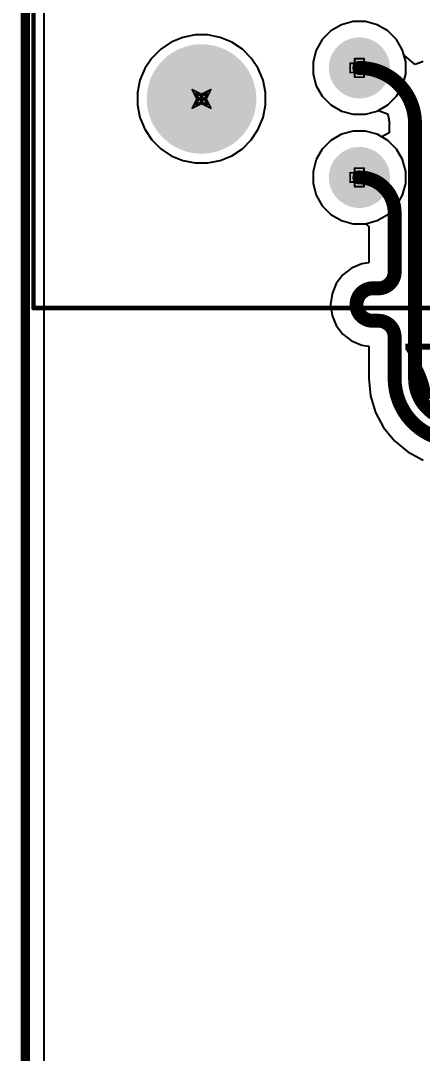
# Model space of a CAD drawing. Header units: inches. Extents: x 0 to 289, y 0 to 168.
# Drawn here: x -0.13 to 10.87, y 37.78 to 66.07 of the extents above; entities that cross this region are included whole.
import ezdxf

# ---------------------------------------------------------------- set-up
doc = ezdxf.new("R2010")
doc.units = ezdxf.units.IN
for name, color, linetype in [('Board Outline', 216, 'Continuous'), ('Bottom Layer', 5, 'Continuous'), ('Bottom Overlay', 54, 'Continuous'), ('Bottom Solder', 6, 'Continuous'), ('Dimension', 6, 'Continuous'), ('Drill Drawing', 1, 'Continuous'), ('Multi-Layer', 9, 'Continuous'), ('Pad Holes', 156, 'Continuous'), ('Top Layer', 1, 'Continuous'), ('Top Solder', 216, 'Continuous')]:
    doc.layers.add(name, color=color, linetype=linetype)
doc.styles.add('Arial', font='', dxfattribs={"height": 0.2})
doc.styles.get('Arial').set_extended_font_data('Arial')

# ---------------------------------------------------------------- blocks, each defined once
blk = doc.blocks.new('0430450800_B_52')
at = {"layer": 'Bottom Layer'}
h = blk.add_hatch(color=5, dxfattribs=at)
edge = h.paths.add_edge_path()
edge.add_arc((-4.5, -0.66), 0.76, 0, 360)
h = blk.add_hatch(color=5, dxfattribs=at)
edge = h.paths.add_edge_path()
edge.add_arc((-1.5, -0.66), 0.76, 0, 360)
h = blk.add_hatch(color=5, dxfattribs=at)
edge = h.paths.add_edge_path()
edge.add_arc((1.5, -0.66), 0.76, 0, 360)
blk.add_hatch(color=5, dxfattribs=at).paths.add_polyline_path([(3.74, 0.1), (5.26, 0.1), (5.26, -1.42), (3.74, -1.42)])
h = blk.add_hatch(color=5, dxfattribs=at)
edge = h.paths.add_edge_path()
edge.add_arc((-4.5, -3.66), 0.76, 0, 360)
h = blk.add_hatch(color=5, dxfattribs=at)
edge = h.paths.add_edge_path()
edge.add_arc((-1.5, -3.66), 0.76, 0, 360)
h = blk.add_hatch(color=5, dxfattribs=at)
edge = h.paths.add_edge_path()
edge.add_arc((1.5, -3.66), 0.76, 0, 360)
h = blk.add_hatch(color=5, dxfattribs=at)
edge = h.paths.add_edge_path()
edge.add_arc((4.5, -3.66), 0.76, 0, 360)
at = {"layer": 'Bottom Solder'}
h = blk.add_hatch(color=6, dxfattribs=at)
edge = h.paths.add_edge_path()
edge.add_arc((-2.35, 3.66), 0.0762, 0, 360)
h = blk.add_hatch(color=6, dxfattribs=at)
edge = h.paths.add_edge_path()
edge.add_arc((2.35, 3.66), 0.0762, 0, 360)
h = blk.add_hatch(color=6, dxfattribs=at)
edge = h.paths.add_edge_path()
edge.add_arc((-4.5, -0.66), 0.836, 0, 360)
h = blk.add_hatch(color=6, dxfattribs=at)
edge = h.paths.add_edge_path()
edge.add_arc((-1.5, -0.66), 0.836, 0, 360)
h = blk.add_hatch(color=6, dxfattribs=at)
edge = h.paths.add_edge_path()
edge.add_arc((1.5, -0.66), 0.836, 0, 360)
blk.add_hatch(color=6, dxfattribs=at).paths.add_polyline_path([(3.664, 0.176), (5.336, 0.176), (5.336, -1.496), (3.664, -1.496)])
h = blk.add_hatch(color=6, dxfattribs=at)
edge = h.paths.add_edge_path()
edge.add_arc((-4.5, -3.66), 0.836, 0, 360)
h = blk.add_hatch(color=6, dxfattribs=at)
edge = h.paths.add_edge_path()
edge.add_arc((-1.5, -3.66), 0.836, 0, 360)
h = blk.add_hatch(color=6, dxfattribs=at)
edge = h.paths.add_edge_path()
edge.add_arc((1.5, -3.66), 0.836, 0, 360)
h = blk.add_hatch(color=6, dxfattribs=at)
edge = h.paths.add_edge_path()
edge.add_arc((4.5, -3.66), 0.836, 0, 360)
at = {"layer": 'Multi-Layer'}
h = blk.add_hatch(color=9, dxfattribs=at)
edge = h.paths.add_edge_path()
edge.add_arc((-4.5, -0.66), 0.76, 0, 360)
h = blk.add_hatch(color=9, dxfattribs=at)
edge = h.paths.add_edge_path()
edge.add_arc((-1.5, -0.66), 0.76, 0, 360)
h = blk.add_hatch(color=9, dxfattribs=at)
edge = h.paths.add_edge_path()
edge.add_arc((1.5, -0.66), 0.76, 0, 360)
blk.add_hatch(color=9, dxfattribs=at).paths.add_polyline_path([(3.74, 0.1), (5.26, 0.1), (5.26, -1.42), (3.74, -1.42)])
h = blk.add_hatch(color=9, dxfattribs=at)
edge = h.paths.add_edge_path()
edge.add_arc((-4.5, -3.66), 0.76, 0, 360)
h = blk.add_hatch(color=9, dxfattribs=at)
edge = h.paths.add_edge_path()
edge.add_arc((-1.5, -3.66), 0.76, 0, 360)
h = blk.add_hatch(color=9, dxfattribs=at)
edge = h.paths.add_edge_path()
edge.add_arc((1.5, -3.66), 0.76, 0, 360)
h = blk.add_hatch(color=9, dxfattribs=at)
edge = h.paths.add_edge_path()
edge.add_arc((4.5, -3.66), 0.76, 0, 360)
at = {"layer": 'Pad Holes'}
h = blk.add_hatch(color=7, dxfattribs=at)
edge = h.paths.add_edge_path()
edge.add_arc((-2.35, 3.66), 1.5, 0, 360)
h = blk.add_hatch(color=7, dxfattribs=at)
edge = h.paths.add_edge_path()
edge.add_arc((2.35, 3.66), 1.5, 0, 360)
h = blk.add_hatch(color=7, dxfattribs=at)
edge = h.paths.add_edge_path()
edge.add_arc((-4.5, -0.66), 0.51, 0, 360)
h = blk.add_hatch(color=7, dxfattribs=at)
edge = h.paths.add_edge_path()
edge.add_arc((-1.5, -0.66), 0.51, 0, 360)
h = blk.add_hatch(color=7, dxfattribs=at)
edge = h.paths.add_edge_path()
edge.add_arc((1.5, -0.66), 0.51, 0, 360)
h = blk.add_hatch(color=7, dxfattribs=at)
edge = h.paths.add_edge_path()
edge.add_arc((4.5, -0.66), 0.51, 0, 360)
h = blk.add_hatch(color=7, dxfattribs=at)
edge = h.paths.add_edge_path()
edge.add_arc((-4.5, -3.66), 0.51, 0, 360)
h = blk.add_hatch(color=7, dxfattribs=at)
edge = h.paths.add_edge_path()
edge.add_arc((-1.5, -3.66), 0.51, 0, 360)
h = blk.add_hatch(color=7, dxfattribs=at)
edge = h.paths.add_edge_path()
edge.add_arc((1.5, -3.66), 0.51, 0, 360)
h = blk.add_hatch(color=7, dxfattribs=at)
edge = h.paths.add_edge_path()
edge.add_arc((4.5, -3.66), 0.51, 0, 360)
at = {"layer": 'Top Layer'}
h = blk.add_hatch(color=1, dxfattribs=at)
edge = h.paths.add_edge_path()
edge.add_arc((-4.5, -0.66), 0.76, 0, 360)
h = blk.add_hatch(color=1, dxfattribs=at)
edge = h.paths.add_edge_path()
edge.add_arc((-1.5, -0.66), 0.76, 0, 360)
h = blk.add_hatch(color=1, dxfattribs=at)
edge = h.paths.add_edge_path()
edge.add_arc((1.5, -0.66), 0.76, 0, 360)
blk.add_hatch(color=1, dxfattribs=at).paths.add_polyline_path([(3.74, 0.1), (5.26, 0.1), (5.26, -1.42), (3.74, -1.42)])
h = blk.add_hatch(color=1, dxfattribs=at)
edge = h.paths.add_edge_path()
edge.add_arc((-4.5, -3.66), 0.76, 0, 360)
h = blk.add_hatch(color=1, dxfattribs=at)
edge = h.paths.add_edge_path()
edge.add_arc((-1.5, -3.66), 0.76, 0, 360)
h = blk.add_hatch(color=1, dxfattribs=at)
edge = h.paths.add_edge_path()
edge.add_arc((1.5, -3.66), 0.76, 0, 360)
h = blk.add_hatch(color=1, dxfattribs=at)
edge = h.paths.add_edge_path()
edge.add_arc((4.5, -3.66), 0.76, 0, 360)
at = {"layer": 'Top Solder'}
h = blk.add_hatch(color=216, dxfattribs=at)
edge = h.paths.add_edge_path()
edge.add_arc((-2.35, 3.66), 0.0762, 0, 360)
h = blk.add_hatch(color=216, dxfattribs=at)
edge = h.paths.add_edge_path()
edge.add_arc((2.35, 3.66), 0.0762, 0, 360)
h = blk.add_hatch(color=216, dxfattribs=at)
edge = h.paths.add_edge_path()
edge.add_arc((-4.5, -0.66), 0.836, 0, 360)
h = blk.add_hatch(color=216, dxfattribs=at)
edge = h.paths.add_edge_path()
edge.add_arc((-1.5, -0.66), 0.836, 0, 360)
h = blk.add_hatch(color=216, dxfattribs=at)
edge = h.paths.add_edge_path()
edge.add_arc((1.5, -0.66), 0.836, 0, 360)
blk.add_hatch(color=216, dxfattribs=at).paths.add_polyline_path([(3.664, 0.176), (5.336, 0.176), (5.336, -1.496), (3.664, -1.496)])
h = blk.add_hatch(color=216, dxfattribs=at)
edge = h.paths.add_edge_path()
edge.add_arc((-4.5, -3.66), 0.836, 0, 360)
h = blk.add_hatch(color=216, dxfattribs=at)
edge = h.paths.add_edge_path()
edge.add_arc((-1.5, -3.66), 0.836, 0, 360)
h = blk.add_hatch(color=216, dxfattribs=at)
edge = h.paths.add_edge_path()
edge.add_arc((1.5, -3.66), 0.836, 0, 360)
h = blk.add_hatch(color=216, dxfattribs=at)
edge = h.paths.add_edge_path()
edge.add_arc((4.5, -3.66), 0.836, 0, 360)
at = {"layer": 'Bottom Overlay'}
for points in [[(-8.075, 8.26, 0.127, 0.127, 0), (8.075, 8.26, 0.127, 0.127, 0)], [(-8.075, 8.26, 0.127, 0.127, 0), (-8.075, -3.98, 0.127, 0.127, 0)], [(8.075, 8.26, 0.127, 0.127, 0), (8.075, -3.98, 0.127, 0.127, 0)], [(9.12, -0.27, 0.127, 0.127, 0), (8.42, -0.67, 0.127, 0.127, 0)], [(9.12, -0.27, 0.127, 0.127, 0), (9.12, -1.07, 0.127, 0.127, 0)], [(8.42, -0.67, 0.127, 0.127, 0), (9.12, -1.07, 0.127, 0.127, 0)], [(-8.075, -3.98, 0.127, 0.127, 0), (-6, -3.98, 0.127, 0.127, 0)], [(6, -3.98, 0.127, 0.127, 0), (8.075, -3.98, 0.127, 0.127, 0)]]:
    blk.add_lwpolyline(points, format="xyseb", dxfattribs=at)
for points in [[(-8.107, 8.26, 0.0635, 0.0635, 1), (-8.043, 8.26, 0.0635, 0.0635, 1)], [(-8.107, 8.26, 0.0635, 0.0635, 1), (-8.043, 8.26, 0.0635, 0.0635, 1)], [(8.043, 8.26, 0.0635, 0.0635, 1), (8.107, 8.26, 0.0635, 0.0635, 1)], [(8.043, 8.26, 0.0635, 0.0635, 1), (8.107, 8.26, 0.0635, 0.0635, 1)], [(9.088, -0.27, 0.0635, 0.0635, 1), (9.152, -0.27, 0.0635, 0.0635, 1)], [(9.088, -0.27, 0.0635, 0.0635, 1), (9.152, -0.27, 0.0635, 0.0635, 1)], [(8.388, -0.67, 0.0635, 0.0635, 1), (8.452, -0.67, 0.0635, 0.0635, 1)], [(8.388, -0.67, 0.0635, 0.0635, 1), (8.452, -0.67, 0.0635, 0.0635, 1)], [(9.088, -1.07, 0.0635, 0.0635, 1), (9.152, -1.07, 0.0635, 0.0635, 1)], [(9.088, -1.07, 0.0635, 0.0635, 1), (9.152, -1.07, 0.0635, 0.0635, 1)], [(-8.107, -3.98, 0.0635, 0.0635, 1), (-8.043, -3.98, 0.0635, 0.0635, 1)], [(-8.107, -3.98, 0.0635, 0.0635, 1), (-8.043, -3.98, 0.0635, 0.0635, 1)], [(-6.032, -3.98, 0.0635, 0.0635, 1), (-5.968, -3.98, 0.0635, 0.0635, 1)], [(5.968, -3.98, 0.0635, 0.0635, 1), (6.032, -3.98, 0.0635, 0.0635, 1)], [(8.043, -3.98, 0.0635, 0.0635, 1), (8.107, -3.98, 0.0635, 0.0635, 1)], [(8.043, -3.98, 0.0635, 0.0635, 1), (8.107, -3.98, 0.0635, 0.0635, 1)]]:
    blk.add_lwpolyline(points, format="xyseb", close=True, dxfattribs=at)

msp = doc.modelspace()

# ---------------------------------------------------------------- linework, layer by layer
at = {"layer": 'Board Outline'}
msp.add_lwpolyline([(0, 0, 0.254, 0.254, 0), (0, 100, 0.254, 0.254, 0)], format="xyseb", dxfattribs=at)
at = {"layer": 'Bottom Layer'}
for p, q in [((0.518, 0.518), (0.518, 83.114)), ((8.654, 65.957), (8.365, 65.79)), ((8.977, 66.043), (8.654, 65.957)), ((9.311, 66.043), (8.977, 66.043)), ((9.633, 65.957), (9.311, 66.043)), ((9.922, 65.79), (9.633, 65.957)), ((4.651, 65.679), (4.312, 65.612)), ((4.996, 65.679), (4.651, 65.679)), ((5.335, 65.612), (4.996, 65.679)), ((8.365, 65.79), (8.129, 65.554)), ((10.158, 65.554), (9.922, 65.79)), ((3.993, 65.48), (3.705, 65.288)), ((4.312, 65.612), (3.993, 65.48)), ((5.654, 65.48), (5.335, 65.612)), ((5.942, 65.288), (5.654, 65.48)), ((8.129, 65.554), (7.962, 65.265)), ((10.325, 65.265), (10.158, 65.554)), ((3.705, 65.288), (3.461, 65.043)), ((6.186, 65.043), (5.942, 65.288)), ((7.962, 65.265), (7.876, 64.942)), ((10.364, 65.119), (10.325, 65.265)), ((10.385, 65.108), (10.364, 65.119)), ((10.672, 64.872), (10.385, 65.108)), ((3.461, 65.043), (3.269, 64.756)), ((6.378, 64.756), (6.186, 65.043)), ((7.876, 64.942), (7.876, 64.608)), ((10.848, 64.932), (10.672, 64.872)), ((10.88, 64.959), (10.848, 64.932)), ((3.269, 64.756), (3.137, 64.437)), ((6.51, 64.437), (6.378, 64.756)), ((7.876, 64.608), (7.962, 64.286)), ((3.137, 64.437), (3.07, 64.098)), ((6.578, 64.098), (6.51, 64.437)), ((7.962, 64.286), (8.129, 63.997)), ((3.07, 64.098), (3.07, 63.752)), ((6.578, 63.752), (6.578, 64.098)), ((8.129, 63.997), (8.365, 63.761)), ((3.07, 63.752), (3.137, 63.414)), ((6.51, 63.414), (6.578, 63.752)), ((8.365, 63.761), (8.654, 63.594)), ((3.137, 63.414), (3.269, 63.094)), ((6.378, 63.094), (6.51, 63.414)), ((8.654, 63.594), (8.977, 63.507)), ((8.977, 63.507), (9.311, 63.507)), ((9.311, 63.507), (9.633, 63.594)), ((9.633, 63.594), (9.666, 63.613)), ((9.666, 63.613), (9.912, 63.52)), ((9.912, 63.52), (9.936, 63.463)), ((9.936, 63.463), (9.964, 63.252)), ((3.269, 63.094), (3.461, 62.807)), ((6.186, 62.807), (6.378, 63.094)), ((9.964, 63.252), (9.963, 63.251)), ((9.963, 63.251), (9.963, 63.001)), ((3.461, 62.807), (3.705, 62.563)), ((5.942, 62.563), (6.186, 62.807)), ((8.654, 62.957), (8.365, 62.79)), ((8.977, 63.043), (8.654, 62.957)), ((9.311, 63.043), (8.977, 63.043)), ((9.633, 62.957), (9.311, 63.043)), ((9.76, 62.883), (9.633, 62.957)), ((9.963, 63.001), (9.76, 62.883)), ((3.705, 62.563), (3.993, 62.371)), ((5.654, 62.371), (5.942, 62.563)), ((8.129, 62.554), (7.962, 62.265)), ((8.365, 62.79), (8.129, 62.554)), ((3.993, 62.371), (4.312, 62.239)), ((4.312, 62.239), (4.651, 62.171)), ((4.996, 62.171), (5.335, 62.239)), ((5.335, 62.239), (5.654, 62.371)), ((7.962, 62.265), (7.876, 61.942)), ((4.651, 62.171), (4.996, 62.171)), ((7.876, 61.942), (7.876, 61.608)), ((7.876, 61.608), (7.962, 61.286)), ((7.962, 61.286), (8.129, 60.997)), ((8.129, 60.997), (8.365, 60.761)), ((8.365, 60.761), (8.654, 60.594)), ((8.654, 60.594), (8.977, 60.507)), ((8.977, 60.507), (9.311, 60.507)), ((9.311, 60.507), (9.405, 60.435)), ((9.405, 60.435), (9.405, 59.432)), ((9.21, 59.407), (8.932, 59.291)), ((9.405, 59.432), (9.21, 59.407)), ((8.932, 59.291), (8.693, 59.108)), ((8.51, 58.869), (8.395, 58.591)), ((8.693, 59.108), (8.51, 58.869)), ((8.395, 58.591), (8.356, 58.293)), ((8.356, 58.293), (8.395, 57.995)), ((8.395, 57.995), (8.51, 57.717)), ((8.51, 57.717), (8.693, 57.478)), ((8.693, 57.478), (8.932, 57.295)), ((8.932, 57.295), (9.21, 57.179)), ((9.21, 57.179), (9.405, 57.154)), ((9.405, 57.154), (9.405, 56.265)), ((9.405, 56.265), (9.399, 56.265)), ((9.399, 56.265), (9.445, 55.794)), ((9.445, 55.794), (9.583, 55.34)), ((9.583, 55.34), (9.806, 54.923)), ((9.806, 54.923), (10.107, 54.557)), ((10.107, 54.557), (10.473, 54.256)), ((10.473, 54.256), (10.89, 54.033))]:
    msp.add_line(p, q, dxfattribs=at)
for points in [[(9.144, 64.775, 0.381, 0.381, -0.414214), (10.668, 63.251, 0.381, 0.381, 0)], [(10.668, 56.265, 0.381, 0.381, 0), (10.668, 63.251, 0.381, 0.381, 0)], [(9.144, 61.775, 0.381, 0.381, -0.414214), (10.109, 60.81, 0.381, 0.381, 0)], [(10.109, 59.947, 0.381, 0.381, 0), (10.109, 60.81, 0.381, 0.381, 0)], [(10.109, 59.182, 0.381, 0.381, 0), (10.109, 59.947, 0.381, 0.381, 0)], [(10.109, 59.182, 0.381, 0.381, -0.414214), (9.665, 58.738, 0.381, 0.381, 0)], [(9.509, 57.849, 0.381, 0.381, -1), (9.509, 58.738, 0.381, 0.381, 0)], [(9.509, 58.738, 0.381, 0.381, 0), (9.665, 58.738, 0.381, 0.381, 0)], [(9.509, 57.849, 0.381, 0.381, 0), (9.665, 57.849, 0.381, 0.381, 0)], [(9.665, 57.849, 0.381, 0.381, -0.414214), (10.109, 57.404, 0.381, 0.381, 0)], [(10.109, 57.214, 0.381, 0.381, 0), (10.109, 57.404, 0.381, 0.381, 0)], [(10.109, 56.265, 0.381, 0.381, 0), (10.109, 57.214, 0.381, 0.381, 0)], [(11.815, 54.559, 0.381, 0.381, -0.414214), (10.109, 56.265, 0.381, 0.381, 0)], [(11.815, 55.118, 0.381, 0.381, -0.414214), (10.668, 56.265, 0.381, 0.381, 0)]]:
    msp.add_lwpolyline(points, format="xyseb", dxfattribs=at)
for points in [[(9.048, 64.775, 0.191, 0.191, 1), (9.239, 64.775, 0.191, 0.191, 1)], [(10.573, 63.251, 0.191, 0.191, 1), (10.763, 63.251, 0.191, 0.191, 1)], [(10.573, 63.251, 0.191, 0.191, 1), (10.763, 63.251, 0.191, 0.191, 1)], [(9.048, 61.775, 0.191, 0.191, 1), (9.239, 61.775, 0.191, 0.191, 1)], [(10.014, 60.81, 0.191, 0.191, 1), (10.204, 60.81, 0.191, 0.191, 1)], [(10.014, 60.81, 0.191, 0.191, 1), (10.204, 60.81, 0.191, 0.191, 1)], [(10.014, 59.947, 0.191, 0.191, 1), (10.204, 59.947, 0.191, 0.191, 1)], [(10.014, 59.947, 0.191, 0.191, 1), (10.204, 59.947, 0.191, 0.191, 1)], [(10.014, 59.182, 0.191, 0.191, 1), (10.204, 59.182, 0.191, 0.191, 1)], [(10.014, 59.182, 0.191, 0.191, 1), (10.204, 59.182, 0.191, 0.191, 1)], [(9.413, 58.738, 0.191, 0.191, 1), (9.604, 58.738, 0.191, 0.191, 1)], [(9.413, 58.738, 0.191, 0.191, 1), (9.604, 58.738, 0.191, 0.191, 1)], [(9.569, 58.738, 0.191, 0.191, 1), (9.76, 58.738, 0.191, 0.191, 1)], [(9.569, 58.738, 0.191, 0.191, 1), (9.76, 58.738, 0.191, 0.191, 1)], [(9.413, 57.849, 0.191, 0.191, 1), (9.604, 57.849, 0.191, 0.191, 1)], [(9.413, 57.849, 0.191, 0.191, 1), (9.604, 57.849, 0.191, 0.191, 1)], [(9.569, 57.849, 0.191, 0.191, 1), (9.76, 57.849, 0.191, 0.191, 1)], [(9.569, 57.849, 0.191, 0.191, 1), (9.76, 57.849, 0.191, 0.191, 1)], [(10.014, 57.404, 0.191, 0.191, 1), (10.204, 57.404, 0.191, 0.191, 1)], [(10.014, 57.404, 0.191, 0.191, 1), (10.204, 57.404, 0.191, 0.191, 1)], [(10.014, 57.214, 0.191, 0.191, 1), (10.204, 57.214, 0.191, 0.191, 1)], [(10.014, 57.214, 0.191, 0.191, 1), (10.204, 57.214, 0.191, 0.191, 1)], [(10.014, 56.265, 0.191, 0.191, 1), (10.204, 56.265, 0.191, 0.191, 1)], [(10.014, 56.265, 0.191, 0.191, 1), (10.204, 56.265, 0.191, 0.191, 1)], [(10.573, 56.265, 0.191, 0.191, 1), (10.763, 56.265, 0.191, 0.191, 1)], [(10.573, 56.265, 0.191, 0.191, 1), (10.763, 56.265, 0.191, 0.191, 1)]]:
    msp.add_lwpolyline(points, format="xyseb", close=True, dxfattribs=at)
at = {"layer": 'Dimension'}
msp.add_lwpolyline([(0, 0, 0.0127, 0.0127, 0), (0, 100, 0.0127, 0.0127, 0)], format="xyseb", dxfattribs=at)
at = {"layer": 'Drill Drawing'}
for points in [[(8.89, 64.648, 0.0508, 0.0508, 0), (8.89, 64.902, 0.0508, 0.0508, 0)], [(8.89, 64.902, 0.0508, 0.0508, 0), (9.017, 64.902, 0.0508, 0.0508, 0)], [(8.991, 64.699, 0.0508, 0.0508, 0), (8.991, 64.851, 0.0508, 0.0508, 0)], [(8.991, 64.851, 0.0508, 0.0508, 0), (9.067, 64.851, 0.0508, 0.0508, 0)], [(9.017, 64.902, 0.0508, 0.0508, 0), (9.017, 65.029, 0.0508, 0.0508, 0)], [(9.017, 65.029, 0.0508, 0.0508, 0), (9.271, 65.029, 0.0508, 0.0508, 0)], [(9.067, 64.851, 0.0508, 0.0508, 0), (9.067, 64.928, 0.0508, 0.0508, 0)], [(9.067, 64.928, 0.0508, 0.0508, 0), (9.22, 64.928, 0.0508, 0.0508, 0)], [(9.22, 64.851, 0.0508, 0.0508, 0), (9.22, 64.928, 0.0508, 0.0508, 0)], [(9.22, 64.851, 0.0508, 0.0508, 0), (9.296, 64.851, 0.0508, 0.0508, 0)], [(9.271, 64.902, 0.0508, 0.0508, 0), (9.271, 65.029, 0.0508, 0.0508, 0)], [(9.271, 64.902, 0.0508, 0.0508, 0), (9.398, 64.902, 0.0508, 0.0508, 0)], [(9.296, 64.699, 0.0508, 0.0508, 0), (9.296, 64.851, 0.0508, 0.0508, 0)], [(9.398, 64.648, 0.0508, 0.0508, 0), (9.398, 64.902, 0.0508, 0.0508, 0)], [(8.89, 64.648, 0.0508, 0.0508, 0), (9.017, 64.648, 0.0508, 0.0508, 0)], [(8.991, 64.699, 0.0508, 0.0508, 0), (9.067, 64.699, 0.0508, 0.0508, 0)], [(9.017, 64.521, 0.0508, 0.0508, 0), (9.017, 64.648, 0.0508, 0.0508, 0)], [(9.017, 64.521, 0.0508, 0.0508, 0), (9.271, 64.521, 0.0508, 0.0508, 0)], [(9.067, 64.623, 0.0508, 0.0508, 0), (9.067, 64.699, 0.0508, 0.0508, 0)], [(9.067, 64.623, 0.0508, 0.0508, 0), (9.22, 64.623, 0.0508, 0.0508, 0)], [(9.22, 64.699, 0.0508, 0.0508, 0), (9.296, 64.699, 0.0508, 0.0508, 0)], [(9.22, 64.623, 0.0508, 0.0508, 0), (9.22, 64.699, 0.0508, 0.0508, 0)], [(9.271, 64.648, 0.0508, 0.0508, 0), (9.398, 64.648, 0.0508, 0.0508, 0)], [(9.271, 64.521, 0.0508, 0.0508, 0), (9.271, 64.648, 0.0508, 0.0508, 0)], [(4.57, 64.179, 0.0508, 0.0508, 0), (4.824, 64.052, 0.0508, 0.0508, 0)], [(4.57, 64.179, 0.0508, 0.0508, 0), (4.697, 63.925, 0.0508, 0.0508, 0)], [(4.57, 63.671, 0.0508, 0.0508, 0), (4.697, 63.925, 0.0508, 0.0508, 0)], [(4.671, 64.078, 0.0508, 0.0508, 0), (4.824, 64.001, 0.0508, 0.0508, 0)], [(4.671, 64.078, 0.0508, 0.0508, 0), (4.747, 63.925, 0.0508, 0.0508, 0)], [(4.671, 63.773, 0.0508, 0.0508, 0), (4.747, 63.925, 0.0508, 0.0508, 0)], [(4.824, 64.052, 0.0508, 0.0508, 0), (5.078, 64.179, 0.0508, 0.0508, 0)], [(4.824, 64.001, 0.0508, 0.0508, 0), (4.976, 64.078, 0.0508, 0.0508, 0)], [(4.9, 63.925, 0.0508, 0.0508, 0), (4.976, 64.078, 0.0508, 0.0508, 0)], [(4.9, 63.925, 0.0508, 0.0508, 0), (4.976, 63.773, 0.0508, 0.0508, 0)], [(4.951, 63.925, 0.0508, 0.0508, 0), (5.078, 64.179, 0.0508, 0.0508, 0)], [(4.951, 63.925, 0.0508, 0.0508, 0), (5.078, 63.671, 0.0508, 0.0508, 0)], [(4.57, 63.671, 0.0508, 0.0508, 0), (4.824, 63.798, 0.0508, 0.0508, 0)], [(4.671, 63.773, 0.0508, 0.0508, 0), (4.824, 63.849, 0.0508, 0.0508, 0)], [(4.824, 63.849, 0.0508, 0.0508, 0), (4.976, 63.773, 0.0508, 0.0508, 0)], [(4.824, 63.798, 0.0508, 0.0508, 0), (5.078, 63.671, 0.0508, 0.0508, 0)], [(9.017, 61.902, 0.0508, 0.0508, 0), (9.017, 62.029, 0.0508, 0.0508, 0)], [(9.017, 62.029, 0.0508, 0.0508, 0), (9.271, 62.029, 0.0508, 0.0508, 0)], [(9.067, 61.851, 0.0508, 0.0508, 0), (9.067, 61.928, 0.0508, 0.0508, 0)], [(9.067, 61.928, 0.0508, 0.0508, 0), (9.22, 61.928, 0.0508, 0.0508, 0)], [(9.22, 61.851, 0.0508, 0.0508, 0), (9.22, 61.928, 0.0508, 0.0508, 0)], [(9.271, 61.902, 0.0508, 0.0508, 0), (9.271, 62.029, 0.0508, 0.0508, 0)], [(8.89, 61.648, 0.0508, 0.0508, 0), (8.89, 61.902, 0.0508, 0.0508, 0)], [(8.89, 61.902, 0.0508, 0.0508, 0), (9.017, 61.902, 0.0508, 0.0508, 0)], [(8.89, 61.648, 0.0508, 0.0508, 0), (9.017, 61.648, 0.0508, 0.0508, 0)], [(8.991, 61.699, 0.0508, 0.0508, 0), (8.991, 61.851, 0.0508, 0.0508, 0)], [(8.991, 61.851, 0.0508, 0.0508, 0), (9.067, 61.851, 0.0508, 0.0508, 0)], [(8.991, 61.699, 0.0508, 0.0508, 0), (9.067, 61.699, 0.0508, 0.0508, 0)], [(9.017, 61.521, 0.0508, 0.0508, 0), (9.017, 61.648, 0.0508, 0.0508, 0)], [(9.067, 61.623, 0.0508, 0.0508, 0), (9.067, 61.699, 0.0508, 0.0508, 0)], [(9.22, 61.851, 0.0508, 0.0508, 0), (9.296, 61.851, 0.0508, 0.0508, 0)], [(9.22, 61.699, 0.0508, 0.0508, 0), (9.296, 61.699, 0.0508, 0.0508, 0)], [(9.22, 61.623, 0.0508, 0.0508, 0), (9.22, 61.699, 0.0508, 0.0508, 0)], [(9.271, 61.902, 0.0508, 0.0508, 0), (9.398, 61.902, 0.0508, 0.0508, 0)], [(9.271, 61.648, 0.0508, 0.0508, 0), (9.398, 61.648, 0.0508, 0.0508, 0)], [(9.271, 61.521, 0.0508, 0.0508, 0), (9.271, 61.648, 0.0508, 0.0508, 0)], [(9.296, 61.699, 0.0508, 0.0508, 0), (9.296, 61.851, 0.0508, 0.0508, 0)], [(9.398, 61.648, 0.0508, 0.0508, 0), (9.398, 61.902, 0.0508, 0.0508, 0)], [(9.017, 61.521, 0.0508, 0.0508, 0), (9.271, 61.521, 0.0508, 0.0508, 0)], [(9.067, 61.623, 0.0508, 0.0508, 0), (9.22, 61.623, 0.0508, 0.0508, 0)]]:
    msp.add_lwpolyline(points, format="xyseb", dxfattribs=at)
for points in [[(8.877, 64.902, 0.0254, 0.0254, 1), (8.902, 64.902, 0.0254, 0.0254, 1)], [(8.877, 64.902, 0.0254, 0.0254, 1), (8.902, 64.902, 0.0254, 0.0254, 1)], [(8.979, 64.851, 0.0254, 0.0254, 1), (9.004, 64.851, 0.0254, 0.0254, 1)], [(8.979, 64.851, 0.0254, 0.0254, 1), (9.004, 64.851, 0.0254, 0.0254, 1)], [(9.004, 65.029, 0.0254, 0.0254, 1), (9.029, 65.029, 0.0254, 0.0254, 1)], [(9.004, 65.029, 0.0254, 0.0254, 1), (9.029, 65.029, 0.0254, 0.0254, 1)], [(9.004, 64.902, 0.0254, 0.0254, 1), (9.029, 64.902, 0.0254, 0.0254, 1)], [(9.004, 64.902, 0.0254, 0.0254, 1), (9.029, 64.902, 0.0254, 0.0254, 1)], [(9.055, 64.928, 0.0254, 0.0254, 1), (9.08, 64.928, 0.0254, 0.0254, 1)], [(9.055, 64.928, 0.0254, 0.0254, 1), (9.08, 64.928, 0.0254, 0.0254, 1)], [(9.055, 64.851, 0.0254, 0.0254, 1), (9.08, 64.851, 0.0254, 0.0254, 1)], [(9.055, 64.851, 0.0254, 0.0254, 1), (9.08, 64.851, 0.0254, 0.0254, 1)], [(9.207, 64.928, 0.0254, 0.0254, 1), (9.233, 64.928, 0.0254, 0.0254, 1)], [(9.207, 64.928, 0.0254, 0.0254, 1), (9.233, 64.928, 0.0254, 0.0254, 1)], [(9.207, 64.851, 0.0254, 0.0254, 1), (9.233, 64.851, 0.0254, 0.0254, 1)], [(9.207, 64.851, 0.0254, 0.0254, 1), (9.233, 64.851, 0.0254, 0.0254, 1)], [(9.258, 65.029, 0.0254, 0.0254, 1), (9.283, 65.029, 0.0254, 0.0254, 1)], [(9.258, 65.029, 0.0254, 0.0254, 1), (9.283, 65.029, 0.0254, 0.0254, 1)], [(9.258, 64.902, 0.0254, 0.0254, 1), (9.283, 64.902, 0.0254, 0.0254, 1)], [(9.258, 64.902, 0.0254, 0.0254, 1), (9.283, 64.902, 0.0254, 0.0254, 1)], [(9.283, 64.851, 0.0254, 0.0254, 1), (9.309, 64.851, 0.0254, 0.0254, 1)], [(9.283, 64.851, 0.0254, 0.0254, 1), (9.309, 64.851, 0.0254, 0.0254, 1)], [(9.385, 64.902, 0.0254, 0.0254, 1), (9.41, 64.902, 0.0254, 0.0254, 1)], [(9.385, 64.902, 0.0254, 0.0254, 1), (9.41, 64.902, 0.0254, 0.0254, 1)], [(8.877, 64.648, 0.0254, 0.0254, 1), (8.902, 64.648, 0.0254, 0.0254, 1)], [(8.877, 64.648, 0.0254, 0.0254, 1), (8.902, 64.648, 0.0254, 0.0254, 1)], [(8.979, 64.699, 0.0254, 0.0254, 1), (9.004, 64.699, 0.0254, 0.0254, 1)], [(8.979, 64.699, 0.0254, 0.0254, 1), (9.004, 64.699, 0.0254, 0.0254, 1)], [(9.004, 64.648, 0.0254, 0.0254, 1), (9.029, 64.648, 0.0254, 0.0254, 1)], [(9.004, 64.648, 0.0254, 0.0254, 1), (9.029, 64.648, 0.0254, 0.0254, 1)], [(9.004, 64.521, 0.0254, 0.0254, 1), (9.029, 64.521, 0.0254, 0.0254, 1)], [(9.004, 64.521, 0.0254, 0.0254, 1), (9.029, 64.521, 0.0254, 0.0254, 1)], [(9.055, 64.699, 0.0254, 0.0254, 1), (9.08, 64.699, 0.0254, 0.0254, 1)], [(9.055, 64.699, 0.0254, 0.0254, 1), (9.08, 64.699, 0.0254, 0.0254, 1)], [(9.055, 64.623, 0.0254, 0.0254, 1), (9.08, 64.623, 0.0254, 0.0254, 1)], [(9.055, 64.623, 0.0254, 0.0254, 1), (9.08, 64.623, 0.0254, 0.0254, 1)], [(9.207, 64.699, 0.0254, 0.0254, 1), (9.233, 64.699, 0.0254, 0.0254, 1)], [(9.207, 64.699, 0.0254, 0.0254, 1), (9.233, 64.699, 0.0254, 0.0254, 1)], [(9.207, 64.623, 0.0254, 0.0254, 1), (9.233, 64.623, 0.0254, 0.0254, 1)], [(9.207, 64.623, 0.0254, 0.0254, 1), (9.233, 64.623, 0.0254, 0.0254, 1)], [(9.258, 64.648, 0.0254, 0.0254, 1), (9.283, 64.648, 0.0254, 0.0254, 1)], [(9.258, 64.648, 0.0254, 0.0254, 1), (9.283, 64.648, 0.0254, 0.0254, 1)], [(9.258, 64.521, 0.0254, 0.0254, 1), (9.283, 64.521, 0.0254, 0.0254, 1)], [(9.258, 64.521, 0.0254, 0.0254, 1), (9.283, 64.521, 0.0254, 0.0254, 1)], [(9.283, 64.699, 0.0254, 0.0254, 1), (9.309, 64.699, 0.0254, 0.0254, 1)], [(9.283, 64.699, 0.0254, 0.0254, 1), (9.309, 64.699, 0.0254, 0.0254, 1)], [(9.385, 64.648, 0.0254, 0.0254, 1), (9.41, 64.648, 0.0254, 0.0254, 1)], [(9.385, 64.648, 0.0254, 0.0254, 1), (9.41, 64.648, 0.0254, 0.0254, 1)], [(4.557, 64.179, 0.0254, 0.0254, 1), (4.582, 64.179, 0.0254, 0.0254, 1)], [(4.557, 64.179, 0.0254, 0.0254, 1), (4.582, 64.179, 0.0254, 0.0254, 1)], [(4.659, 64.078, 0.0254, 0.0254, 1), (4.684, 64.078, 0.0254, 0.0254, 1)], [(4.659, 64.078, 0.0254, 0.0254, 1), (4.684, 64.078, 0.0254, 0.0254, 1)], [(4.684, 63.925, 0.0254, 0.0254, 1), (4.709, 63.925, 0.0254, 0.0254, 1)], [(4.684, 63.925, 0.0254, 0.0254, 1), (4.709, 63.925, 0.0254, 0.0254, 1)], [(4.735, 63.925, 0.0254, 0.0254, 1), (4.76, 63.925, 0.0254, 0.0254, 1)], [(4.735, 63.925, 0.0254, 0.0254, 1), (4.76, 63.925, 0.0254, 0.0254, 1)], [(4.811, 64.052, 0.0254, 0.0254, 1), (4.836, 64.052, 0.0254, 0.0254, 1)], [(4.811, 64.052, 0.0254, 0.0254, 1), (4.836, 64.052, 0.0254, 0.0254, 1)], [(4.811, 64.001, 0.0254, 0.0254, 1), (4.836, 64.001, 0.0254, 0.0254, 1)], [(4.811, 64.001, 0.0254, 0.0254, 1), (4.836, 64.001, 0.0254, 0.0254, 1)], [(4.887, 63.925, 0.0254, 0.0254, 1), (4.913, 63.925, 0.0254, 0.0254, 1)], [(4.887, 63.925, 0.0254, 0.0254, 1), (4.913, 63.925, 0.0254, 0.0254, 1)], [(4.938, 63.925, 0.0254, 0.0254, 1), (4.963, 63.925, 0.0254, 0.0254, 1)], [(4.938, 63.925, 0.0254, 0.0254, 1), (4.963, 63.925, 0.0254, 0.0254, 1)], [(4.963, 64.078, 0.0254, 0.0254, 1), (4.989, 64.078, 0.0254, 0.0254, 1)], [(4.963, 64.078, 0.0254, 0.0254, 1), (4.989, 64.078, 0.0254, 0.0254, 1)], [(5.065, 64.179, 0.0254, 0.0254, 1), (5.09, 64.179, 0.0254, 0.0254, 1)], [(5.065, 64.179, 0.0254, 0.0254, 1), (5.09, 64.179, 0.0254, 0.0254, 1)], [(4.557, 63.671, 0.0254, 0.0254, 1), (4.582, 63.671, 0.0254, 0.0254, 1)], [(4.557, 63.671, 0.0254, 0.0254, 1), (4.582, 63.671, 0.0254, 0.0254, 1)], [(4.659, 63.773, 0.0254, 0.0254, 1), (4.684, 63.773, 0.0254, 0.0254, 1)], [(4.659, 63.773, 0.0254, 0.0254, 1), (4.684, 63.773, 0.0254, 0.0254, 1)], [(4.811, 63.849, 0.0254, 0.0254, 1), (4.836, 63.849, 0.0254, 0.0254, 1)], [(4.811, 63.849, 0.0254, 0.0254, 1), (4.836, 63.849, 0.0254, 0.0254, 1)], [(4.811, 63.798, 0.0254, 0.0254, 1), (4.836, 63.798, 0.0254, 0.0254, 1)], [(4.811, 63.798, 0.0254, 0.0254, 1), (4.836, 63.798, 0.0254, 0.0254, 1)], [(4.963, 63.773, 0.0254, 0.0254, 1), (4.989, 63.773, 0.0254, 0.0254, 1)], [(4.963, 63.773, 0.0254, 0.0254, 1), (4.989, 63.773, 0.0254, 0.0254, 1)], [(5.065, 63.671, 0.0254, 0.0254, 1), (5.09, 63.671, 0.0254, 0.0254, 1)], [(5.065, 63.671, 0.0254, 0.0254, 1), (5.09, 63.671, 0.0254, 0.0254, 1)], [(9.004, 62.029, 0.0254, 0.0254, 1), (9.029, 62.029, 0.0254, 0.0254, 1)], [(9.004, 62.029, 0.0254, 0.0254, 1), (9.029, 62.029, 0.0254, 0.0254, 1)], [(9.055, 61.928, 0.0254, 0.0254, 1), (9.08, 61.928, 0.0254, 0.0254, 1)], [(9.055, 61.928, 0.0254, 0.0254, 1), (9.08, 61.928, 0.0254, 0.0254, 1)], [(9.207, 61.928, 0.0254, 0.0254, 1), (9.233, 61.928, 0.0254, 0.0254, 1)], [(9.207, 61.928, 0.0254, 0.0254, 1), (9.233, 61.928, 0.0254, 0.0254, 1)], [(9.258, 62.029, 0.0254, 0.0254, 1), (9.283, 62.029, 0.0254, 0.0254, 1)], [(9.258, 62.029, 0.0254, 0.0254, 1), (9.283, 62.029, 0.0254, 0.0254, 1)], [(8.877, 61.902, 0.0254, 0.0254, 1), (8.902, 61.902, 0.0254, 0.0254, 1)], [(8.877, 61.902, 0.0254, 0.0254, 1), (8.902, 61.902, 0.0254, 0.0254, 1)], [(8.877, 61.648, 0.0254, 0.0254, 1), (8.902, 61.648, 0.0254, 0.0254, 1)], [(8.877, 61.648, 0.0254, 0.0254, 1), (8.902, 61.648, 0.0254, 0.0254, 1)], [(8.979, 61.851, 0.0254, 0.0254, 1), (9.004, 61.851, 0.0254, 0.0254, 1)], [(8.979, 61.851, 0.0254, 0.0254, 1), (9.004, 61.851, 0.0254, 0.0254, 1)], [(8.979, 61.699, 0.0254, 0.0254, 1), (9.004, 61.699, 0.0254, 0.0254, 1)], [(8.979, 61.699, 0.0254, 0.0254, 1), (9.004, 61.699, 0.0254, 0.0254, 1)], [(9.004, 61.902, 0.0254, 0.0254, 1), (9.029, 61.902, 0.0254, 0.0254, 1)], [(9.004, 61.902, 0.0254, 0.0254, 1), (9.029, 61.902, 0.0254, 0.0254, 1)], [(9.004, 61.648, 0.0254, 0.0254, 1), (9.029, 61.648, 0.0254, 0.0254, 1)], [(9.004, 61.648, 0.0254, 0.0254, 1), (9.029, 61.648, 0.0254, 0.0254, 1)], [(9.055, 61.851, 0.0254, 0.0254, 1), (9.08, 61.851, 0.0254, 0.0254, 1)], [(9.055, 61.851, 0.0254, 0.0254, 1), (9.08, 61.851, 0.0254, 0.0254, 1)], [(9.055, 61.699, 0.0254, 0.0254, 1), (9.08, 61.699, 0.0254, 0.0254, 1)], [(9.055, 61.699, 0.0254, 0.0254, 1), (9.08, 61.699, 0.0254, 0.0254, 1)], [(9.207, 61.851, 0.0254, 0.0254, 1), (9.233, 61.851, 0.0254, 0.0254, 1)], [(9.207, 61.851, 0.0254, 0.0254, 1), (9.233, 61.851, 0.0254, 0.0254, 1)], [(9.207, 61.699, 0.0254, 0.0254, 1), (9.233, 61.699, 0.0254, 0.0254, 1)], [(9.207, 61.699, 0.0254, 0.0254, 1), (9.233, 61.699, 0.0254, 0.0254, 1)], [(9.258, 61.902, 0.0254, 0.0254, 1), (9.283, 61.902, 0.0254, 0.0254, 1)], [(9.258, 61.902, 0.0254, 0.0254, 1), (9.283, 61.902, 0.0254, 0.0254, 1)], [(9.258, 61.648, 0.0254, 0.0254, 1), (9.283, 61.648, 0.0254, 0.0254, 1)], [(9.258, 61.648, 0.0254, 0.0254, 1), (9.283, 61.648, 0.0254, 0.0254, 1)], [(9.283, 61.851, 0.0254, 0.0254, 1), (9.309, 61.851, 0.0254, 0.0254, 1)], [(9.283, 61.851, 0.0254, 0.0254, 1), (9.309, 61.851, 0.0254, 0.0254, 1)], [(9.283, 61.699, 0.0254, 0.0254, 1), (9.309, 61.699, 0.0254, 0.0254, 1)], [(9.283, 61.699, 0.0254, 0.0254, 1), (9.309, 61.699, 0.0254, 0.0254, 1)], [(9.385, 61.902, 0.0254, 0.0254, 1), (9.41, 61.902, 0.0254, 0.0254, 1)], [(9.385, 61.902, 0.0254, 0.0254, 1), (9.41, 61.902, 0.0254, 0.0254, 1)], [(9.385, 61.648, 0.0254, 0.0254, 1), (9.41, 61.648, 0.0254, 0.0254, 1)], [(9.385, 61.648, 0.0254, 0.0254, 1), (9.41, 61.648, 0.0254, 0.0254, 1)], [(9.004, 61.521, 0.0254, 0.0254, 1), (9.029, 61.521, 0.0254, 0.0254, 1)], [(9.004, 61.521, 0.0254, 0.0254, 1), (9.029, 61.521, 0.0254, 0.0254, 1)], [(9.055, 61.623, 0.0254, 0.0254, 1), (9.08, 61.623, 0.0254, 0.0254, 1)], [(9.055, 61.623, 0.0254, 0.0254, 1), (9.08, 61.623, 0.0254, 0.0254, 1)], [(9.207, 61.623, 0.0254, 0.0254, 1), (9.233, 61.623, 0.0254, 0.0254, 1)], [(9.207, 61.623, 0.0254, 0.0254, 1), (9.233, 61.623, 0.0254, 0.0254, 1)], [(9.258, 61.521, 0.0254, 0.0254, 1), (9.283, 61.521, 0.0254, 0.0254, 1)], [(9.258, 61.521, 0.0254, 0.0254, 1), (9.283, 61.521, 0.0254, 0.0254, 1)]]:
    msp.add_lwpolyline(points, format="xyseb", close=True, dxfattribs=at)
at = {"layer": 'Top Layer'}
for p, q in [((0.518, 0.518), (0.518, 83.225)), ((8.654, 65.957), (8.365, 65.79)), ((8.977, 66.043), (8.654, 65.957)), ((9.311, 66.043), (8.977, 66.043)), ((9.633, 65.957), (9.311, 66.043)), ((9.922, 65.79), (9.633, 65.957)), ((4.651, 65.679), (4.312, 65.612)), ((4.996, 65.679), (4.651, 65.679)), ((5.335, 65.612), (4.996, 65.679)), ((8.365, 65.79), (8.129, 65.554)), ((10.158, 65.554), (9.922, 65.79)), ((3.993, 65.48), (3.705, 65.288)), ((4.312, 65.612), (3.993, 65.48)), ((5.654, 65.48), (5.335, 65.612)), ((5.942, 65.288), (5.654, 65.48)), ((8.129, 65.554), (7.962, 65.265)), ((10.325, 65.265), (10.158, 65.554)), ((3.705, 65.288), (3.461, 65.043)), ((6.186, 65.043), (5.942, 65.288)), ((7.962, 65.265), (7.876, 64.942)), ((10.412, 64.942), (10.325, 65.265)), ((3.461, 65.043), (3.269, 64.756)), ((6.378, 64.756), (6.186, 65.043)), ((7.876, 64.942), (7.876, 64.608)), ((10.412, 64.608), (10.412, 64.942)), ((3.269, 64.756), (3.137, 64.437)), ((6.51, 64.437), (6.378, 64.756)), ((7.876, 64.608), (7.962, 64.286)), ((10.325, 64.286), (10.412, 64.608)), ((3.137, 64.437), (3.07, 64.098)), ((6.578, 64.098), (6.51, 64.437)), ((7.962, 64.286), (8.129, 63.997)), ((10.158, 63.997), (10.325, 64.286)), ((3.07, 64.098), (3.07, 63.752)), ((6.578, 63.752), (6.578, 64.098)), ((8.129, 63.997), (8.365, 63.761)), ((9.922, 63.761), (10.158, 63.997)), ((3.07, 63.752), (3.137, 63.414)), ((6.51, 63.414), (6.578, 63.752)), ((8.365, 63.761), (8.654, 63.594)), ((9.633, 63.594), (9.922, 63.761)), ((3.137, 63.414), (3.269, 63.094)), ((6.378, 63.094), (6.51, 63.414)), ((8.654, 63.594), (8.977, 63.507)), ((8.977, 63.507), (9.311, 63.507)), ((9.311, 63.507), (9.633, 63.594)), ((3.269, 63.094), (3.461, 62.807)), ((6.186, 62.807), (6.378, 63.094)), ((3.461, 62.807), (3.705, 62.563)), ((5.942, 62.563), (6.186, 62.807)), ((8.654, 62.957), (8.365, 62.79)), ((8.977, 63.043), (8.654, 62.957)), ((9.311, 63.043), (8.977, 63.043)), ((9.633, 62.957), (9.311, 63.043)), ((9.922, 62.79), (9.633, 62.957)), ((3.705, 62.563), (3.993, 62.371)), ((5.654, 62.371), (5.942, 62.563)), ((8.129, 62.554), (7.962, 62.265)), ((8.365, 62.79), (8.129, 62.554)), ((10.158, 62.554), (9.922, 62.79)), ((10.325, 62.265), (10.158, 62.554)), ((3.993, 62.371), (4.312, 62.239)), ((4.312, 62.239), (4.651, 62.171)), ((4.996, 62.171), (5.335, 62.239)), ((5.335, 62.239), (5.654, 62.371)), ((7.962, 62.265), (7.876, 61.942)), ((10.412, 61.942), (10.325, 62.265)), ((4.651, 62.171), (4.996, 62.171)), ((7.876, 61.942), (7.876, 61.608)), ((10.412, 61.608), (10.412, 61.942)), ((7.876, 61.608), (7.962, 61.286)), ((10.325, 61.286), (10.412, 61.608)), ((7.962, 61.286), (8.129, 60.997)), ((10.158, 60.997), (10.325, 61.286)), ((8.129, 60.997), (8.365, 60.761)), ((9.922, 60.761), (10.158, 60.997)), ((8.365, 60.761), (8.654, 60.594)), ((8.654, 60.594), (8.977, 60.507)), ((9.311, 60.507), (9.633, 60.594)), ((9.633, 60.594), (9.922, 60.761)), ((8.977, 60.507), (9.311, 60.507))]:
    msp.add_line(p, q, dxfattribs=at)

# ---------------------------------------------------------------- block references
at = {"rotation": 90}
msp.add_blockref('0430450800_B_52', (8.484, 66.275), dxfattribs=at)

# ---------------------------------------------------------------- texts
at = {"layer": 'Bottom Overlay', "style": 'Arial', "text_generation_flag": 2}
msp.add_text('J7', height=1.524, dxfattribs=at).set_placement((12.547, 55.702))

doc.saveas('drawing.dxf')
